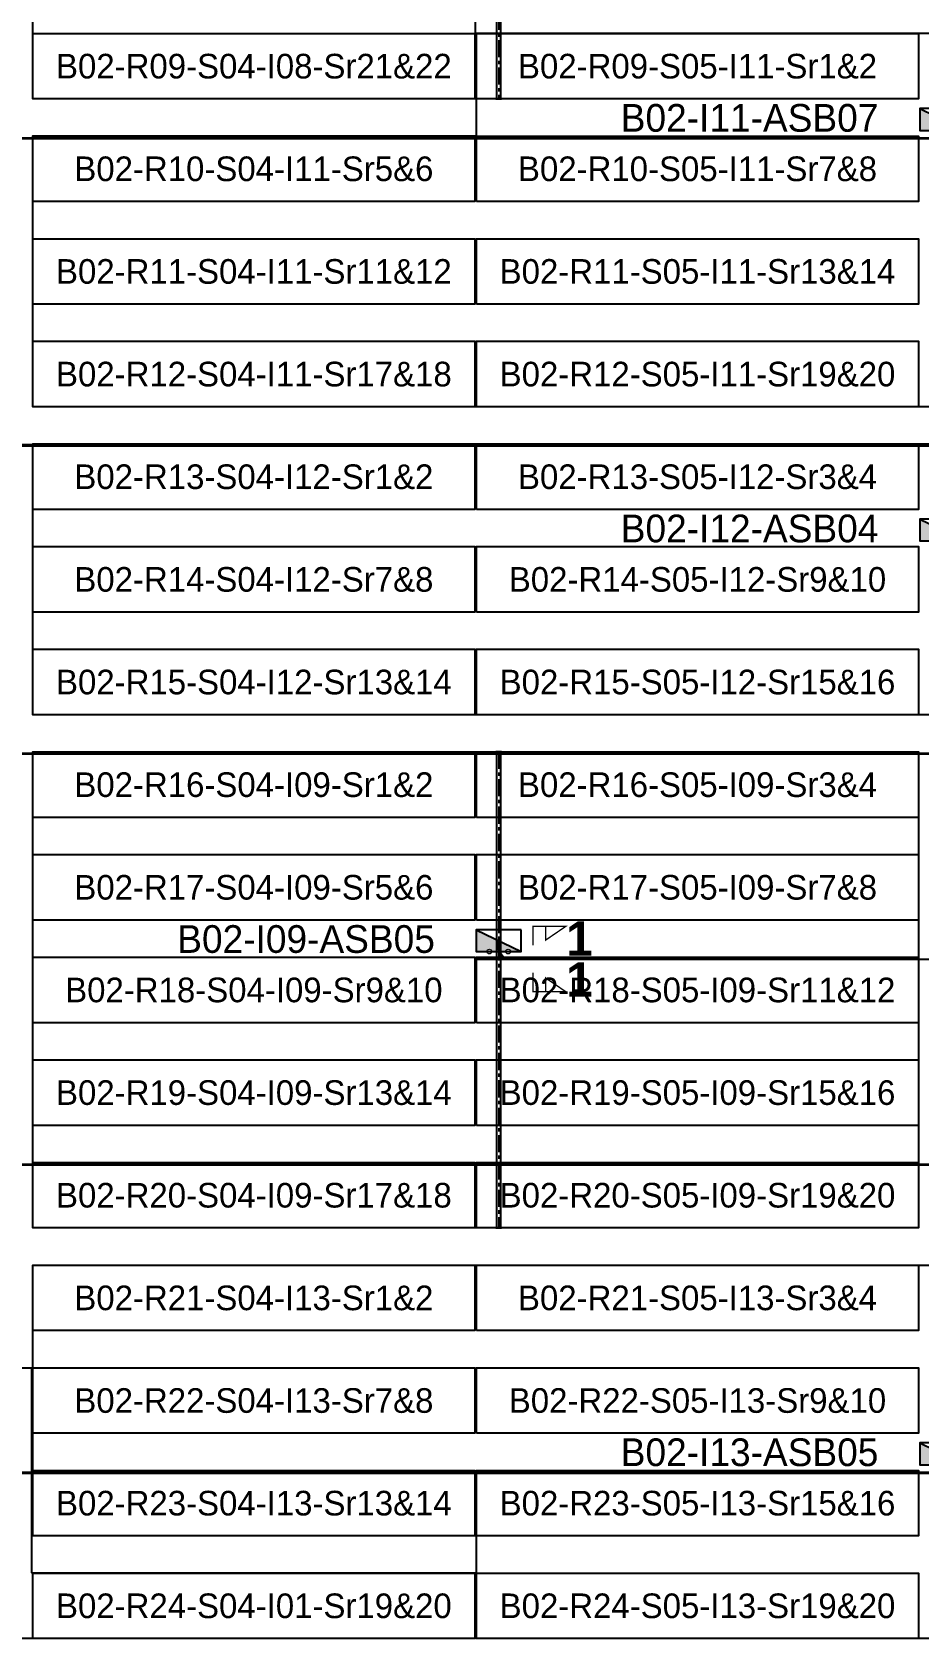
# Model space of a CAD drawing. Header units: metres. Extents: x 530339 to 530792, y 2675149 to 2675327.
# Drawn here: x 530435.9 to 530500.6, y 2675149.3 to 2675266.7 of the extents above; entities that cross this region are included whole.
import ezdxf
from ezdxf.enums import TextEntityAlignment as Align

# ---------------------------------------------------------------- set-up
doc = ezdxf.new("R2010")
doc.units = ezdxf.units.M
doc.linetypes.add('CENTER', pattern=[2, 1.25, -0.25, 0.25, -0.25])
doc.layers.add('Boundary-12.5 MW Block', color=6, linetype='Continuous', lineweight=9)
doc.layers.add('PILE', color=1, linetype='Continuous', lineweight=15)
for name, color, linetype in [('DC Trench BL-02', 40, 'Continuous'), ('E-Inverter Grouping', 2, 'Continuous'), ('Inverter Block-02', 7, 'Continuous'), ('LT Cable(AG) INV to LT Panel BL-02', 2, 'Continuous'), ('Messenger Wire Block-02 (Master Path)', 30, 'Continuous'), ('Messenger Wire Block-02 (MW Path)', 191, 'Continuous'), ('MMS Table Block-02', 8, 'Continuous'), ('Plan Line - DC BL-02', 40, 'Continuous'), ('Section Marking BL-02', 2, 'Continuous')]:
    doc.layers.add(name, color=color, linetype=linetype)
doc.styles.add('BoldTextStyle', font='arialbd.ttf')
doc.styles.get("Standard").update_dxf_attribs({"font": 'Adani Regular.ttf'})

# ---------------------------------------------------------------- blocks, each defined once
blk = doc.blocks.new('MMS Table (32.292 x 4.788)')
at = {"color": 0}
blk.add_lwpolyline([(0, -0.002), (0, 4.786), (32.292, 4.786), (32.292, -0.002)], close=True, dxfattribs=at)
at = {"color": 7}
blk.add_attdef('ID1', text='', height=1.8, dxfattribs=at).set_placement((16.146, 2.392), align=Align.MIDDLE_CENTER)
blk = doc.blocks.new('Inverter Block')
h = blk.add_hatch(color=0)
h.dxf.hatch_style = 1
h.paths.add_polyline_path([(-1.46, 2.27), (-1.46, 0.85), (1.46, 0.85)])
at = {"color": 0}
blk.add_lwpolyline([(1.46, 2.27), (-1.46, 2.27), (-1.46, 0.85), (1.46, 0.85)], close=True, dxfattribs=at)
blk.add_lwpolyline([(-1.46, 2.27), (1.46, 0.85)], dxfattribs=at)
at = {"layer": 'PILE'}
for centre in [(-0.61, 0.85), (0.61, 0.85)]:
    blk.add_circle(centre, 0.156, dxfattribs=at)
at = {"color": 7}
blk.add_attdef('ID', (-1.46, 3.01), '', height=1.8, dxfattribs=at)

msp = doc.modelspace()

# ---------------------------------------------------------------- linework, layer by layer
at = {"layer": 'Boundary-12.5 MW Block', "const_width": 0.05}
msp.add_lwpolyline([(530565.39, 2675319.08), (530597.88, 2675326.58), (530792.14, 2675326.58), (530792.14, 2675149.29), (530338.75, 2675149.29), (530338.75, 2675326.58), (530500.61, 2675326.58), (530500.61, 2675319.08)], close=True, dxfattribs=at)
at = {"layer": 'DC Trench BL-02', "color": 40, "const_width": 0.15}
for points in [[(530470.1, 2675304.08), (530469.8, 2675304.08), (530469.8, 2675261.79), (530470.1, 2675261.79)], [(530470.1, 2675214.08), (530469.8, 2675214.08), (530469.8, 2675179.29), (530470.1, 2675179.29)]]:
    msp.add_lwpolyline(points, close=True, dxfattribs=at)
at = {"layer": 'E-Inverter Grouping'}
for points in [[(530500.61, 2675269.29), (530468.22, 2675269.29), (530468.22, 2675261.79), (530435.92, 2675261.79), (530435.92, 2675304.08), (530500.61, 2675304.08)], [(530533, 2675239.29), (530435.92, 2675239.29), (530435.92, 2675259.08), (530468.32, 2675259.08), (530468.32, 2675266.58), (530533, 2675266.58)], [(530533, 2675149.29), (530468.32, 2675149.29), (530468.32, 2675156.79), (530435.92, 2675156.79), (530435.92, 2675176.58), (530533, 2675176.58)]]:
    msp.add_lwpolyline(points, close=True, dxfattribs=at)
at = {"layer": 'E-Inverter Grouping', "color": 3}
for points in [[(530533, 2675221.58), (530565.39, 2675221.58), (530565.39, 2675216.79), (530435.92, 2675216.79), (530435.92, 2675236.58), (530533, 2675236.58)], [(530500.61, 2675179.29), (530435.92, 2675179.29), (530435.92, 2675214.08), (530500.61, 2675214.08)], [(530435.82, 2675154.08), (530468.22, 2675154.08), (530468.22, 2675149.29), (530338.75, 2675149.29), (530338.75, 2675169.08), (530435.82, 2675169.08)]]:
    msp.add_lwpolyline(points, close=True, dxfattribs=at)
at = {"layer": 'LT Cable(AG) INV to LT Panel BL-02'}
for points in [[(530560.3, 2675242.97), (530555.43, 2675242.97, -0.173142), (530554.86, 2675243.17), (530553.43, 2675244.34, 0.103275), (530553.07, 2675244.42), (530547.18, 2675244.42, -0.414214), (530546.28, 2675245.32), (530546.28, 2675260.01, 0.062221), (530546.26, 2675260.23), (530545.97, 2675261.37, -0.062221), (530545.94, 2675261.59), (530545.94, 2675265.47, 0.414214), (530545.04, 2675266.37), (530532.38, 2675266.37, 0.414214), (530531.48, 2675265.47), (530531.48, 2675259.77, -0.414214), (530530.58, 2675258.87), (530406.07, 2675258.87, -0.414214), (530405.17, 2675259.77), (530405.17, 2675260.19)], [(530561.18, 2675241.79), (530555.58, 2675241.79, -0.098889), (530555.23, 2675241.86), (530553.35, 2675242.64, 0.042157), (530553.2, 2675242.65), (530547.17, 2675242.65, 0.414214), (530546.27, 2675241.75), (530546.27, 2675222.49, -0.0344), (530546.26, 2675222.37), (530546.21, 2675221.98, 0.0344), (530546.2, 2675221.85), (530546.2, 2675221.51), (530532.39, 2675221.51, -0.414214), (530531.49, 2675222.41), (530531.49, 2675235.61, 0.414214), (530530.59, 2675236.51), (530406.07, 2675236.51, -0.414214), (530405.17, 2675237.41), (530405.17, 2675237.69)], [(530561.18, 2675241.74), (530555.57, 2675241.74, -0.099004), (530555.22, 2675241.81), (530553.35, 2675242.59, 0.042157), (530553.2, 2675242.6), (530547.22, 2675242.6, 0.414214), (530546.32, 2675241.7), (530546.32, 2675222.49, -0.0344), (530546.31, 2675222.36), (530546.26, 2675221.97, 0.0344), (530546.25, 2675221.85), (530546.25, 2675214.86, -0.414214), (530545.35, 2675213.96), (530406.07, 2675213.96, -0.414214), (530405.17, 2675214.86), (530405.17, 2675215.19)], [(530559.24, 2675241.67), (530555.56, 2675241.67, -0.099177), (530555.21, 2675241.74), (530553.34, 2675242.52, 0.042157), (530553.19, 2675242.53), (530547.3, 2675242.53, 0.414214), (530546.4, 2675241.63), (530546.4, 2675222.48, -0.0344), (530546.39, 2675222.36), (530546.33, 2675221.97, 0.0344), (530546.32, 2675221.85), (530546.32, 2675184.79, -0.414214), (530545.42, 2675183.89), (530406.07, 2675183.89, -0.414214), (530405.17, 2675184.79), (530405.17, 2675185.19)], [(530559.24, 2675241.69), (530555.56, 2675241.69, -0.099119), (530555.22, 2675241.76), (530553.34, 2675242.54, 0.042157), (530553.19, 2675242.55), (530547.27, 2675242.55, 0.414214), (530546.37, 2675241.65), (530546.37, 2675222.48, -0.0344), (530546.36, 2675222.36), (530546.31, 2675221.97, 0.0344), (530546.3, 2675221.85), (530546.3, 2675199.81, -0.414214), (530545.4, 2675198.91), (530470.85, 2675198.91, -0.414214), (530469.95, 2675199.81), (530469.95, 2675200.19)], [(530559.24, 2675241.62), (530555.55, 2675241.62, -0.099294), (530555.2, 2675241.69), (530553.34, 2675242.47, 0.042157), (530553.19, 2675242.48), (530547.35, 2675242.48, 0.414214), (530546.45, 2675241.58), (530546.45, 2675222.48, -0.0344), (530546.44, 2675222.35), (530546.38, 2675221.97, 0.0344), (530546.37, 2675221.84), (530546.37, 2675162.24, -0.414214), (530545.47, 2675161.34), (530405.9, 2675161.34, -0.414214), (530405, 2675162.24), (530405, 2675162.69)]]:
    msp.add_lwpolyline(points, format="xyb", dxfattribs=at)
at = {"layer": 'Messenger Wire Block-02 (Master Path)'}
for points in [[(530403.53, 2675258.94), (530531.41, 2675258.94)], [(530403.53, 2675236.44), (530531.41, 2675236.44)], [(530403.53, 2675213.94), (530546.27, 2675213.94)], [(530468.32, 2675198.94), (530546.27, 2675198.94)], [(530403.53, 2675183.94), (530546.27, 2675183.94)], [(530403.53, 2675161.44), (530546.27, 2675161.44)]]:
    msp.add_lwpolyline(points, dxfattribs=at)
at = {"layer": 'Messenger Wire Block-02 (MW Path)', "const_width": 0.1}
for points in [[(530403.53, 2675258.94), (530531.41, 2675258.94)], [(530403.53, 2675236.44), (530531.41, 2675236.44)], [(530403.53, 2675213.94), (530546.27, 2675213.94)], [(530468.32, 2675198.94), (530546.27, 2675198.94)], [(530403.53, 2675183.94), (530546.27, 2675183.94)], [(530403.53, 2675161.44), (530546.27, 2675161.44)]]:
    msp.add_lwpolyline(points, dxfattribs=at)
at = {"layer": 'Plan Line - DC BL-02', "color": 6, "linetype": 'CENTER'}
for points in [[(530469.95, 2675304.08), (530469.95, 2675261.79)], [(530469.95, 2675214.08), (530469.95, 2675179.29)]]:
    msp.add_lwpolyline(points, dxfattribs=at)
at = {"layer": 'Section Marking BL-02', "color": 94, "lineweight": 35, "true_color": 0x00a500, "const_width": 0.1}
for points in [[(530472.45, 2675199.94), (530472.45, 2675201.33), (530474.85, 2675201.33), (530473.37, 2675200.32), (530473.37, 2675201.33)], [(530472.45, 2675197.94), (530472.45, 2675196.55), (530474.85, 2675196.55), (530473.37, 2675197.56), (530473.37, 2675196.55)]]:
    msp.add_lwpolyline(points, dxfattribs=at)

# ---------------------------------------------------------------- block references
at = {"layer": 'Inverter Block-02'}
ref = msp.add_blockref('Inverter Block', (530502.35, 2675258.53), dxfattribs=dict(at, xscale=1.124999999976148, yscale=1.124999999976148, zscale=1.124999999976148))
ref.add_attrib('ID', 'B02-I11-ASB07', (530478.86, 2675259.39), dxfattribs={"layer": '0', "color": 7, "height": 2.025})
ref = msp.add_blockref('Inverter Block', (530502.35, 2675228.53), dxfattribs=dict(at, xscale=1.124999999976148, yscale=1.124999999976148, zscale=1.124999999976148))
ref.add_attrib('ID', 'B02-I12-ASB04', (530478.86, 2675229.39), dxfattribs={"layer": '0', "color": 7, "height": 2.025})
ref = msp.add_blockref('Inverter Block', (530469.95, 2675198.53), dxfattribs=dict(at, xscale=1.124999999976148, yscale=1.124999999976148, zscale=1.124999999976148))
ref.add_attrib('ID', 'B02-I09-ASB05', (530446.47, 2675199.39), dxfattribs={"layer": '0', "color": 7, "height": 2.025})
ref = msp.add_blockref('Inverter Block', (530502.35, 2675161.03), dxfattribs=dict(at, xscale=1.124999999976148, yscale=1.124999999976148, zscale=1.124999999976148))
ref.add_attrib('ID', 'B02-I13-ASB05', (530478.86, 2675161.89), dxfattribs={"layer": '0', "color": 7, "height": 2.025})
at = {"layer": 'MMS Table Block-02'}
for p, values in [((530435.92, 2675261.79), {'ID1': 'B02-R09-S04-I08-Sr21&22'}), ((530468.32, 2675261.79), {'ID1': 'B02-R09-S05-I11-Sr1&2'}), ((530435.92, 2675254.29), {'ID1': 'B02-R10-S04-I11-Sr5&6'}), ((530468.32, 2675254.29), {'ID1': 'B02-R10-S05-I11-Sr7&8'}), ((530435.92, 2675246.79), {'ID1': 'B02-R11-S04-I11-Sr11&12'}), ((530468.32, 2675246.79), {'ID1': 'B02-R11-S05-I11-Sr13&14'}), ((530435.92, 2675239.29), {'ID1': 'B02-R12-S04-I11-Sr17&18'}), ((530468.32, 2675239.29), {'ID1': 'B02-R12-S05-I11-Sr19&20'}), ((530435.92, 2675231.79), {'ID1': 'B02-R13-S04-I12-Sr1&2'}), ((530468.32, 2675231.79), {'ID1': 'B02-R13-S05-I12-Sr3&4'}), ((530435.92, 2675224.29), {'ID1': 'B02-R14-S04-I12-Sr7&8'}), ((530468.32, 2675224.29), {'ID1': 'B02-R14-S05-I12-Sr9&10'}), ((530435.92, 2675216.79), {'ID1': 'B02-R15-S04-I12-Sr13&14'}), ((530468.32, 2675216.79), {'ID1': 'B02-R15-S05-I12-Sr15&16'}), ((530435.92, 2675209.29), {'ID1': 'B02-R16-S04-I09-Sr1&2'}), ((530468.32, 2675209.29), {'ID1': 'B02-R16-S05-I09-Sr3&4'}), ((530435.92, 2675201.79), {'ID1': 'B02-R17-S04-I09-Sr5&6'}), ((530468.32, 2675201.79), {'ID1': 'B02-R17-S05-I09-Sr7&8'}), ((530435.92, 2675194.29), {'ID1': 'B02-R18-S04-I09-Sr9&10'}), ((530468.32, 2675194.29), {'ID1': 'B02-R18-S05-I09-Sr11&12'}), ((530435.92, 2675186.79), {'ID1': 'B02-R19-S04-I09-Sr13&14'}), ((530468.32, 2675186.79), {'ID1': 'B02-R19-S05-I09-Sr15&16'}), ((530435.92, 2675179.29), {'ID1': 'B02-R20-S04-I09-Sr17&18'}), ((530468.32, 2675179.29), {'ID1': 'B02-R20-S05-I09-Sr19&20'}), ((530435.92, 2675171.79), {'ID1': 'B02-R21-S04-I13-Sr1&2'}), ((530468.32, 2675171.79), {'ID1': 'B02-R21-S05-I13-Sr3&4'}), ((530435.92, 2675164.29), {'ID1': 'B02-R22-S04-I13-Sr7&8'}), ((530468.32, 2675164.29), {'ID1': 'B02-R22-S05-I13-Sr9&10'}), ((530435.92, 2675156.79), {'ID1': 'B02-R23-S04-I13-Sr13&14'}), ((530468.32, 2675156.79), {'ID1': 'B02-R23-S05-I13-Sr15&16'}), ((530435.92, 2675149.29), {'ID1': 'B02-R24-S04-I01-Sr19&20'}), ((530468.32, 2675149.29), {'ID1': 'B02-R24-S05-I13-Sr19&20'})]:
    msp.add_blockref('MMS Table (32.292 x 4.788)', p, dxfattribs=at).add_auto_attribs(values)

# ---------------------------------------------------------------- texts
at = {"layer": 'Section Marking BL-02', "color": 94, "true_color": 0x00a500, "style": 'BoldTextStyle'}
for p in [(530475.85, 2675200.44), (530475.85, 2675197.44)]:
    msp.add_text('1', height=2.5, dxfattribs=at).set_placement(p, align=Align.MIDDLE_CENTER)

doc.saveas('drawing.dxf')
